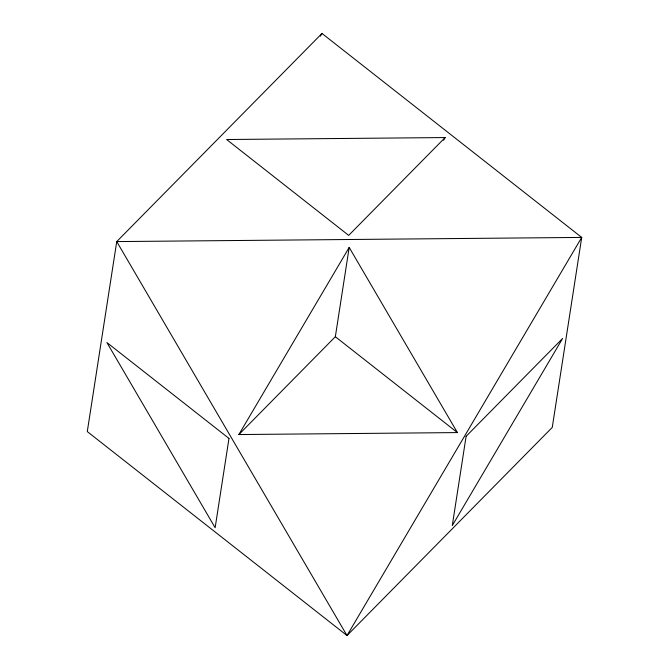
<?xml version="1.0" encoding="UTF-8"?>
<svg xmlns="http://www.w3.org/2000/svg" width="669" height="669" viewBox="0 0 669 669"><rect width="100%" height="100%" fill="white"/><g stroke="black" fill="none" stroke-linecap="round" stroke-linejoin="round"><path stroke-width="1" d="M238.875 434.549L335.336 336.724L349.185 247.421L457.412 432.584L238.875 434.549L349.185 247.421M320.401 36.151L321.99 33.45L581.712 237.42L552.26 427.416L347.01 635.55L87.288 431.58L116.74 241.584L321.99 33.45M443.555 140.256L445.144 137.555L226.615 139.52L348.683 235.379L445.144 137.555M335.336 336.724L457.412 432.584M228.982 438.429L215.142 527.724L106.915 342.561L228.982 438.429M466.117 436.305L452.277 525.6L562.587 338.481L466.117 436.305M581.712 237.42L347.01 635.55L116.74 241.584L581.712 237.42"/></g></svg>
